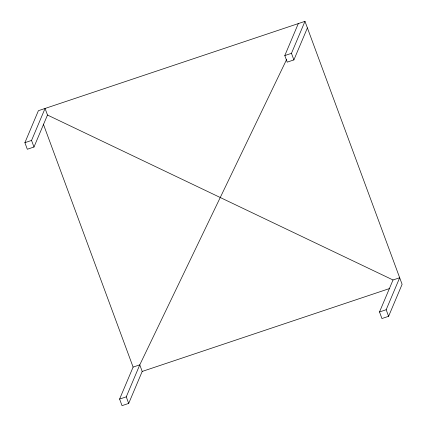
<?xml version="1.0" encoding="UTF-8"?>
<svg xmlns="http://www.w3.org/2000/svg" width="427" height="427" viewBox="0 0 427 427"><rect width="100%" height="100%" fill="white"/><g stroke="black" fill="none" stroke-linecap="round" stroke-linejoin="round"><path stroke-width="0.64" d="M33.979 147.016L31.55 140.44L45.059 108.463L47.488 115.034L33.979 147.016L27.317 149.247L24.889 142.677L38.398 110.694L304.974 21.35L402.111 284.323L388.602 316.306L381.941 318.537L379.512 311.966L393.021 279.984L399.683 277.753L386.173 309.73L388.602 316.306M286.602 59.55L139.773 364.861L142.202 371.437L128.692 403.419L122.026 405.65L119.597 399.074L133.107 367.097L43.362 124.14M128.692 403.419L126.264 396.843L139.773 364.861L133.107 367.097M307.403 27.926L293.893 59.903L287.227 62.139L284.798 55.563L298.308 23.581M293.893 59.903L291.465 53.332L304.974 21.35M24.889 142.677L31.55 140.44M284.798 55.563L291.465 53.332M142.202 371.437L389.766 288.465M119.597 399.074L126.264 396.843M379.512 311.966L386.173 309.73M47.488 115.034L393.021 279.984"/></g></svg>
